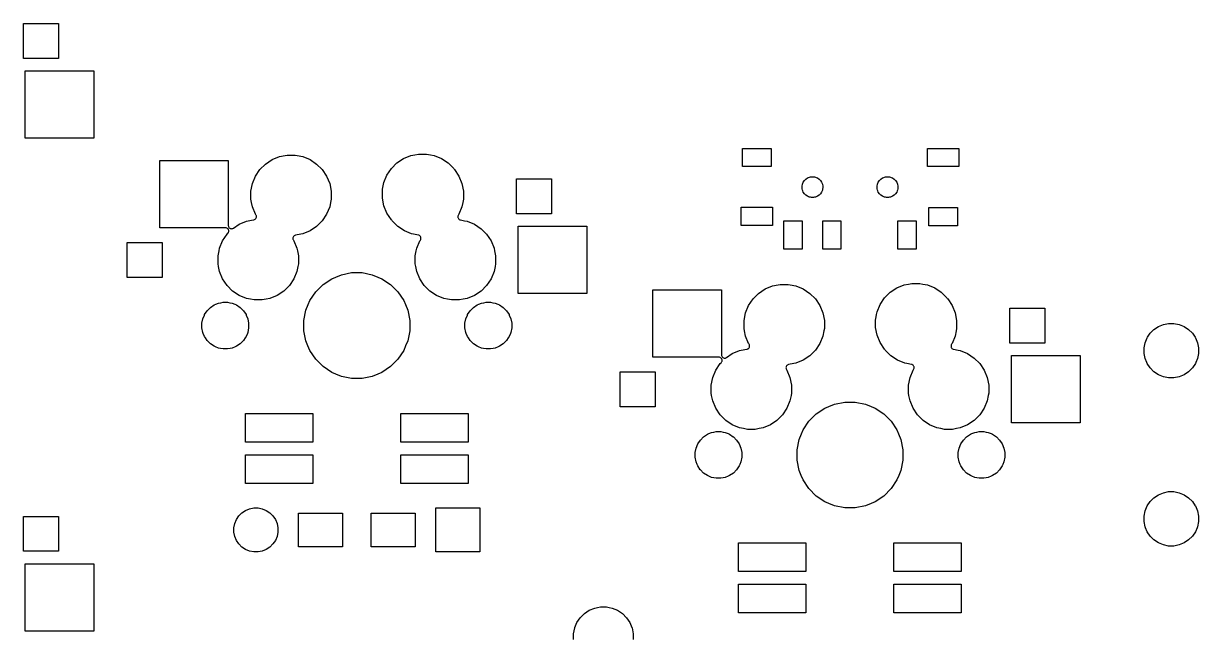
# Model space of a CAD drawing. Extents: x -9 to 124, y -88 to 15.
# Drawn here: x 63.32 to 108.71, y -9.98 to 13.68 of the extents above; entities that cross this region are included whole.
import ezdxf

# ---------------------------------------------------------------- set-up
doc = ezdxf.new("R2010")
doc.units = 0
doc.layers.add('BLACK', color=7, linetype='CONTINUOUS')

msp = doc.modelspace()

# ---------------------------------------------------------------- linework, layer by layer
at = {"layer": 'BLACK', "linetype": 'CONTINUOUS'}
for p, q in [((63.324, 12.324), (63.324, 13.676)), ((63.324, 13.676), (64.676, 13.676)), ((64.676, 13.676), (64.676, 12.324)), ((64.676, 12.324), (63.324, 12.324)), ((63.384, 9.239), (63.384, 11.841)), ((63.384, 11.841), (66.036, 11.841)), ((66.036, 11.841), (66.036, 9.239)), ((66.036, 9.239), (63.384, 9.239)), ((78.4374, 8.6012), (78.5872, 8.631)), ((78.5872, 8.631), (78.8928, 8.631)), ((78.8928, 8.631), (79.0426, 8.6012)), ((91.099, 8.144), (91.099, 8.846)), ((91.099, 8.846), (92.201, 8.846)), ((92.201, 8.846), (92.201, 8.144)), ((98.249, 8.144), (98.249, 8.846)), ((98.249, 8.846), (99.451, 8.846)), ((99.451, 8.846), (99.451, 8.144)), ((68.584, 5.779), (68.584, 8.381)), ((68.584, 8.381), (71.236, 8.381)), ((71.236, 8.381), (71.236, 5.86815)), ((72.4553, 8.02871), (72.6713, 8.24474)), ((72.6713, 8.24474), (72.9253, 8.41448)), ((72.9253, 8.41448), (73.2076, 8.5314)), ((73.2076, 8.5314), (73.4264, 8.57493)), ((73.4264, 8.57493), (73.5072, 8.591)), ((73.5072, 8.591), (73.8128, 8.591)), ((73.8128, 8.591), (73.8936, 8.57493)), ((73.8936, 8.57493), (74.1124, 8.5314)), ((74.1124, 8.5314), (74.3947, 8.41448)), ((74.3947, 8.41448), (74.6487, 8.24474)), ((74.6487, 8.24474), (74.8647, 8.02871)), ((77.5353, 8.0687), (77.7513, 8.28474)), ((77.7513, 8.28474), (78.0053, 8.45448)), ((78.0053, 8.45448), (78.2876, 8.5714)), ((78.2876, 8.5714), (78.4374, 8.6012)), ((79.0426, 8.6012), (79.1924, 8.5714)), ((79.1924, 8.5714), (79.4747, 8.45448)), ((79.4747, 8.45448), (79.7287, 8.28474)), ((79.7287, 8.28474), (79.9447, 8.0687)), ((72.1686, 7.49241), (72.2855, 7.77467)), ((72.2855, 7.77467), (72.4553, 8.02871)), ((74.8647, 8.02871), (75.0345, 7.77467)), ((75.0345, 7.77467), (75.1514, 7.49241)), ((77.2486, 7.53241), (77.3655, 7.81467)), ((77.3655, 7.81467), (77.5353, 8.0687)), ((79.9447, 8.0687), (79.958, 8.0488)), ((79.958, 8.0488), (79.9736, 8.02987)), ((79.9736, 8.02987), (79.9747, 8.02871)), ((79.9747, 8.02871), (80.1445, 7.77467)), ((80.1445, 7.77467), (80.2614, 7.49241)), ((92.201, 8.144), (91.099, 8.144)), ((93.6101, 7.70736), (93.6528, 7.72507)), ((93.6528, 7.72507), (93.683, 7.73759)), ((93.683, 7.73759), (93.7218, 7.74529)), ((93.7218, 7.74529), (93.7605, 7.753)), ((93.7605, 7.753), (93.8395, 7.753)), ((93.8395, 7.753), (93.8782, 7.74529)), ((93.8782, 7.74529), (93.917, 7.73759)), ((93.917, 7.73759), (93.9472, 7.72507)), ((93.9472, 7.72507), (93.9899, 7.70736)), ((96.5101, 7.70736), (96.5528, 7.72507)), ((96.5528, 7.72507), (96.583, 7.73759)), ((96.583, 7.73759), (96.6218, 7.74529)), ((96.6218, 7.74529), (96.6605, 7.753)), ((96.6605, 7.753), (96.7395, 7.753)), ((96.7395, 7.753), (96.7782, 7.74529)), ((96.7782, 7.74529), (96.817, 7.73759)), ((96.817, 7.73759), (96.8472, 7.72507)), ((96.8472, 7.72507), (96.8899, 7.70736)), ((99.451, 8.144), (98.249, 8.144)), ((72.109, 7.19276), (72.1686, 7.49241)), ((72.1686, 7.49241), (72.1686, 7.49241)), ((75.1514, 7.49241), (75.1514, 7.49241)), ((75.1514, 7.49241), (75.211, 7.19276)), ((77.189, 7.23276), (77.1974, 7.2749)), ((77.1974, 7.2749), (77.236, 7.46897)), ((77.236, 7.46897), (77.2486, 7.53241)), ((80.2614, 7.49241), (80.2614, 7.49241)), ((80.2614, 7.49241), (80.321, 7.19276)), ((82.374, 6.324), (82.374, 7.676)), ((82.374, 7.676), (83.726, 7.676)), ((83.726, 7.676), (83.726, 6.324)), ((93.399, 7.3915), (93.4144, 7.46897)), ((93.399, 7.3125), (93.399, 7.3915)), ((93.4054, 7.28017), (93.399, 7.3125)), ((93.4144, 7.23503), (93.4054, 7.28017)), ((93.4144, 7.46897), (93.4446, 7.54194)), ((93.4446, 7.54194), (93.4885, 7.60762)), ((93.4885, 7.60762), (93.5444, 7.66348)), ((93.5444, 7.66348), (93.6101, 7.70736)), ((93.9899, 7.70736), (94.0556, 7.66348)), ((94.0556, 7.66348), (94.1115, 7.60762)), ((94.1115, 7.60762), (94.1554, 7.54194)), ((94.1554, 7.54194), (94.1856, 7.46897)), ((94.1856, 7.46897), (94.201, 7.3915)), ((94.1946, 7.28017), (94.1856, 7.23503)), ((94.201, 7.3125), (94.1946, 7.28017)), ((94.201, 7.3915), (94.201, 7.3125)), ((96.299, 7.3915), (96.3144, 7.46897)), ((96.299, 7.3125), (96.299, 7.3915)), ((96.3054, 7.28017), (96.299, 7.3125)), ((96.3144, 7.23503), (96.3054, 7.28017)), ((96.3144, 7.46897), (96.3446, 7.54194)), ((96.3446, 7.54194), (96.3885, 7.60762)), ((96.3885, 7.60762), (96.4444, 7.66348)), ((96.4444, 7.66348), (96.5101, 7.70736)), ((96.8899, 7.70736), (96.9556, 7.66348)), ((96.9556, 7.66348), (97.0115, 7.60762)), ((97.0115, 7.60762), (97.0554, 7.54194)), ((97.0554, 7.54194), (97.0856, 7.46897)), ((97.0856, 7.46897), (97.101, 7.3915)), ((97.0946, 7.28017), (97.0856, 7.23503)), ((97.101, 7.3125), (97.0946, 7.28017)), ((97.101, 7.3915), (97.101, 7.3125)), ((72.109, 6.88724), (72.109, 7.19276)), ((72.1358, 6.75267), (72.109, 6.88724)), ((75.211, 6.88724), (75.1842, 6.75267)), ((75.211, 7.19276), (75.211, 6.88724)), ((77.189, 6.92724), (77.189, 7.23276)), ((77.2486, 6.62759), (77.189, 6.92724)), ((80.321, 6.88724), (80.2942, 6.75267)), ((80.321, 7.19276), (80.321, 6.88724)), ((93.4245, 7.21072), (93.4144, 7.23503)), ((93.4446, 7.16206), (93.4245, 7.21072)), ((93.4885, 7.09638), (93.4446, 7.16206)), ((93.5444, 7.04052), (93.4885, 7.09638)), ((93.6101, 6.99664), (93.5444, 7.04052)), ((93.6528, 6.97893), (93.6101, 6.99664)), ((93.683, 6.96641), (93.6528, 6.97893)), ((93.7218, 6.9587), (93.683, 6.96641)), ((93.7605, 6.951), (93.7218, 6.9587)), ((93.8395, 6.951), (93.7605, 6.951)), ((93.8782, 6.9587), (93.8395, 6.951)), ((93.917, 6.96641), (93.8782, 6.9587)), ((93.9472, 6.97893), (93.917, 6.96641)), ((93.9899, 6.99664), (93.9472, 6.97893)), ((94.0556, 7.04052), (93.9899, 6.99664)), ((94.1115, 7.09638), (94.0556, 7.04052)), ((94.1554, 7.16206), (94.1115, 7.09638)), ((94.1755, 7.21072), (94.1554, 7.16206)), ((94.1856, 7.23503), (94.1755, 7.21072)), ((96.3245, 7.21072), (96.3144, 7.23503)), ((96.3446, 7.16206), (96.3245, 7.21072)), ((96.3885, 7.09638), (96.3446, 7.16206)), ((96.4444, 7.04052), (96.3885, 7.09638)), ((96.5101, 6.99664), (96.4444, 7.04052)), ((96.5528, 6.97893), (96.5101, 6.99664)), ((96.583, 6.96641), (96.5528, 6.97893)), ((96.6218, 6.9587), (96.583, 6.96641)), ((96.6605, 6.951), (96.6218, 6.9587)), ((96.7395, 6.951), (96.6605, 6.951)), ((96.7782, 6.9587), (96.7395, 6.951)), ((96.817, 6.96641), (96.7782, 6.9587)), ((96.8472, 6.97893), (96.817, 6.96641)), ((96.8899, 6.99664), (96.8472, 6.97893)), ((96.9556, 7.04052), (96.8899, 6.99664)), ((97.0115, 7.09638), (96.9556, 7.04052)), ((97.0554, 7.16206), (97.0115, 7.09638)), ((97.0755, 7.21072), (97.0554, 7.16206)), ((97.0856, 7.23503), (97.0755, 7.21072)), ((72.1686, 6.58759), (72.1358, 6.75267)), ((72.2855, 6.30533), (72.1686, 6.58759)), ((75.1514, 6.58759), (75.0345, 6.30533)), ((75.1842, 6.75267), (75.1514, 6.58759)), ((77.3655, 6.34533), (77.2486, 6.62759)), ((80.2614, 6.58759), (80.1445, 6.30533)), ((80.2942, 6.75267), (80.2614, 6.58759)), ((91.049, 5.868), (91.049, 6.57)), ((91.049, 6.57), (92.251, 6.57)), ((92.251, 6.57), (92.251, 5.868)), ((98.299, 5.858), (98.299, 6.56)), ((98.299, 6.56), (99.401, 6.56)), ((99.401, 6.56), (99.401, 5.858)), ((71.4304, 5.76421), (71.6553, 5.91448)), ((71.6553, 5.91448), (71.9376, 6.0314)), ((71.9376, 6.0314), (72.1377, 6.0712)), ((72.1377, 6.0712), (72.2228, 6.08812)), ((72.2228, 6.08812), (72.2462, 6.09524)), ((72.2462, 6.09524), (72.2678, 6.10679)), ((72.2678, 6.10679), (72.2868, 6.12233)), ((72.2993, 6.28474), (72.2855, 6.30533)), ((72.2868, 6.12233), (72.3023, 6.14128)), ((72.3023, 6.28017), (72.2993, 6.28474)), ((72.3139, 6.25856), (72.3023, 6.28017)), ((72.3023, 6.14128), (72.3139, 6.16289)), ((72.321, 6.23511), (72.3139, 6.25856)), ((72.3139, 6.16289), (72.321, 6.18634)), ((72.3234, 6.21072), (72.321, 6.23511)), ((72.321, 6.18634), (72.3234, 6.21072)), ((74.8647, 6.05129), (74.6487, 5.83526)), ((75.0345, 6.30533), (74.8647, 6.05129)), ((77.5353, 6.09129), (77.3655, 6.34533)), ((77.5364, 6.09013), (77.5353, 6.09129)), ((77.552, 6.0712), (77.5364, 6.09013)), ((77.5653, 6.05129), (77.552, 6.0712)), ((77.7813, 5.83526), (77.5653, 6.05129)), ((80.1055, 6.22984), (80.1031, 6.20546)), ((80.1031, 6.20546), (80.1055, 6.18107)), ((80.1126, 6.25329), (80.1055, 6.22984)), ((80.1055, 6.18107), (80.1126, 6.15762)), ((80.1241, 6.27489), (80.1126, 6.25329)), ((80.1126, 6.15762), (80.1241, 6.13601)), ((80.1445, 6.30533), (80.1241, 6.27489)), ((80.1241, 6.13601), (80.1397, 6.11707)), ((80.1397, 6.11707), (80.1586, 6.10152)), ((80.1586, 6.10152), (80.1802, 6.08997)), ((80.1802, 6.08997), (80.2037, 6.08286)), ((80.2037, 6.08286), (80.3624, 6.0513)), ((80.3624, 6.0513), (80.4624, 6.0314)), ((80.4624, 6.0314), (80.7447, 5.91448)), ((80.7447, 5.91448), (80.9987, 5.74474)), ((83.726, 6.324), (82.374, 6.324)), ((92.699, 4.951), (92.699, 6.053)), ((92.699, 6.053), (93.401, 6.053)), ((93.401, 6.053), (93.401, 4.951)), ((94.199, 4.951), (94.199, 6.053)), ((94.199, 6.053), (94.901, 6.053)), ((94.901, 6.053), (94.901, 4.951)), ((97.099, 4.951), (97.099, 6.053)), ((97.099, 6.053), (97.801, 6.053)), ((97.801, 6.053), (97.801, 4.951)), ((71.1338, 5.779), (68.584, 5.779)), ((71.0155, 5.27467), (71.1853, 5.5287)), ((71.1582, 5.7766), (71.1338, 5.779)), ((71.1816, 5.76948), (71.1582, 5.7766)), ((71.2032, 5.75793), (71.1816, 5.76948)), ((71.1853, 5.5287), (71.2222, 5.56562)), ((71.2222, 5.74239), (71.2032, 5.75793)), ((71.2377, 5.72345), (71.2222, 5.74239)), ((71.2222, 5.56562), (71.2377, 5.58455)), ((71.236, 5.86815), (71.2384, 5.84376)), ((71.2493, 5.70184), (71.2377, 5.72345)), ((71.2377, 5.58455), (71.2493, 5.60617)), ((71.2384, 5.84376), (71.2455, 5.82031)), ((71.2455, 5.82031), (71.2571, 5.7987)), ((71.2564, 5.67839), (71.2493, 5.70184)), ((71.2493, 5.60617), (71.2564, 5.62961)), ((71.2588, 5.654), (71.2564, 5.67839)), ((71.2564, 5.62961), (71.2588, 5.654)), ((71.2571, 5.7987), (71.2726, 5.77976)), ((71.2726, 5.77976), (71.2916, 5.76422)), ((71.2916, 5.76422), (71.3132, 5.75267)), ((71.3132, 5.75267), (71.3366, 5.74555)), ((71.3366, 5.74555), (71.361, 5.74315)), ((71.361, 5.74315), (71.3854, 5.74555)), ((71.3854, 5.74555), (71.4088, 5.75267)), ((71.4088, 5.75267), (71.4304, 5.76421)), ((73.7632, 5.45767), (73.7477, 5.43872)), ((73.7822, 5.47321), (73.7632, 5.45767)), ((73.8038, 5.48476), (73.7822, 5.47321)), ((73.8272, 5.49187), (73.8038, 5.48476)), ((74.031, 5.53241), (73.8272, 5.49187)), ((74.1124, 5.5486), (74.031, 5.53241)), ((74.3947, 5.66552), (74.1124, 5.5486)), ((74.6487, 5.83526), (74.3947, 5.66552)), ((78.0353, 5.66552), (77.7813, 5.83526)), ((78.3176, 5.5486), (78.0353, 5.66552)), ((78.3951, 5.53319), (78.3176, 5.5486)), ((78.5763, 5.49714), (78.3951, 5.53319)), ((78.5998, 5.49003), (78.5763, 5.49714)), ((78.6214, 5.47848), (78.5998, 5.49003)), ((78.6403, 5.46293), (78.6214, 5.47848)), ((78.6559, 5.44399), (78.6403, 5.46293)), ((80.9987, 5.74474), (81.2147, 5.5287)), ((81.2147, 5.5287), (81.3845, 5.27467)), ((82.434, 3.239), (82.434, 5.841)), ((82.434, 5.841), (85.086, 5.841)), ((85.086, 5.841), (85.086, 3.239)), ((92.251, 5.868), (91.049, 5.868)), ((99.401, 5.858), (98.299, 5.858)), ((67.324, 3.854), (67.324, 5.206)), ((67.324, 5.206), (68.676, 5.206)), ((68.676, 5.206), (68.676, 3.854)), ((70.8986, 4.99241), (71.0155, 5.27467)), ((73.729, 5.39366), (73.7266, 5.36928)), ((73.7266, 5.36928), (73.729, 5.34489)), ((73.7361, 5.41711), (73.729, 5.39366)), ((73.729, 5.34489), (73.7361, 5.32144)), ((73.7477, 5.43872), (73.7361, 5.41711)), ((73.7361, 5.32144), (73.7477, 5.29983)), ((73.7477, 5.29983), (73.7645, 5.27467)), ((73.7645, 5.27467), (73.8814, 4.99241)), ((78.5186, 4.99241), (78.6355, 5.27467)), ((78.6355, 5.27467), (78.6559, 5.30511)), ((78.6674, 5.42238), (78.6559, 5.44399)), ((78.6559, 5.30511), (78.6674, 5.32671)), ((78.6745, 5.39893), (78.6674, 5.42238)), ((78.6674, 5.32671), (78.6745, 5.35016)), ((78.6769, 5.37454), (78.6745, 5.39893)), ((78.6745, 5.35016), (78.6769, 5.37454)), ((81.3845, 5.27467), (81.5014, 4.99241)), ((70.839, 4.69276), (70.8777, 4.88724)), ((70.839, 4.38724), (70.839, 4.69276)), ((70.8777, 4.88724), (70.8986, 4.99241)), ((73.8814, 4.99241), (73.9023, 4.88724)), ((73.9023, 4.88724), (73.941, 4.69276)), ((73.941, 4.69276), (73.941, 4.38724)), ((78.459, 4.69276), (78.4977, 4.88724)), ((78.459, 4.38724), (78.459, 4.69276)), ((78.4977, 4.88724), (78.5186, 4.99241)), ((81.5014, 4.99241), (81.5223, 4.88724)), ((81.5223, 4.88724), (81.561, 4.69276)), ((81.561, 4.69276), (81.561, 4.38724)), ((93.401, 4.951), (92.699, 4.951)), ((94.901, 4.951), (94.199, 4.951)), ((97.801, 4.951), (97.099, 4.951)), ((70.8603, 4.28017), (70.839, 4.38724)), ((70.8986, 4.08759), (70.8603, 4.28017)), ((71.0155, 3.80533), (70.8986, 4.08759)), ((73.8814, 4.08759), (73.7645, 3.80533)), ((73.9197, 4.28017), (73.8814, 4.08759)), ((73.941, 4.38724), (73.9197, 4.28017)), ((78.4803, 4.28017), (78.459, 4.38724)), ((78.5186, 4.08759), (78.4803, 4.28017)), ((78.6355, 3.80533), (78.5186, 4.08759)), ((81.5014, 4.08759), (81.3845, 3.80533)), ((81.5397, 4.28017), (81.5014, 4.08759)), ((81.561, 4.38724), (81.5397, 4.28017)), ((68.676, 3.854), (67.324, 3.854)), ((71.1853, 3.55129), (71.0155, 3.80533)), ((73.7645, 3.80533), (73.5947, 3.55129)), ((74.8965, 3.58838), (75.2314, 3.81217)), ((75.2314, 3.81217), (75.3855, 3.87602)), ((75.3855, 3.87602), (75.6035, 3.96632)), ((75.6035, 3.96632), (75.9986, 4.0449)), ((75.9986, 4.0449), (76.4014, 4.0449)), ((76.4014, 4.0449), (76.7965, 3.96632)), ((76.7965, 3.96632), (77.0145, 3.87602)), ((77.0145, 3.87602), (77.1686, 3.81217)), ((77.1686, 3.81217), (77.5035, 3.58838)), ((78.8053, 3.55129), (78.6355, 3.80533)), ((81.3845, 3.80533), (81.2147, 3.55129)), ((71.4013, 3.33526), (71.1853, 3.55129)), ((71.6553, 3.16552), (71.4013, 3.33526)), ((73.3787, 3.33526), (73.1247, 3.16552)), ((73.5947, 3.55129), (73.3787, 3.33526)), ((74.3878, 2.96862), (74.6116, 3.30355)), ((74.6116, 3.30355), (74.8965, 3.58838)), ((77.5035, 3.58838), (77.7884, 3.30355)), ((77.7884, 3.30355), (78.0122, 2.96862)), ((79.0213, 3.33526), (78.8053, 3.55129)), ((79.2753, 3.16552), (79.0213, 3.33526)), ((80.9987, 3.33526), (80.7447, 3.16552)), ((81.2147, 3.55129), (80.9987, 3.33526)), ((85.086, 3.239), (82.434, 3.239)), ((87.634, 0.779), (87.634, 3.381)), ((87.634, 3.381), (90.286, 3.381)), ((90.286, 3.381), (90.286, 0.86815)), ((91.5053, 3.0287), (91.7213, 3.24474)), ((91.7213, 3.24474), (91.9753, 3.41448)), ((91.9753, 3.41448), (92.2576, 3.5314)), ((92.2576, 3.5314), (92.4764, 3.57493)), ((92.4764, 3.57493), (92.5572, 3.591)), ((92.5572, 3.591), (92.8628, 3.591)), ((92.8628, 3.591), (92.9436, 3.57493)), ((92.9436, 3.57493), (93.1624, 3.5314)), ((93.1624, 3.5314), (93.4447, 3.41448)), ((93.4447, 3.41448), (93.6987, 3.24474)), ((93.6987, 3.24474), (93.9147, 3.0287)), ((96.5853, 3.06871), (96.8013, 3.28474)), ((96.8013, 3.28474), (97.0553, 3.45448)), ((97.0553, 3.45448), (97.3376, 3.5714)), ((97.3376, 3.5714), (97.5124, 3.60617)), ((97.5124, 3.60617), (97.6372, 3.631)), ((97.6372, 3.631), (97.9428, 3.631)), ((97.9428, 3.631), (98.0676, 3.60617)), ((98.0676, 3.60617), (98.2424, 3.5714)), ((98.2424, 3.5714), (98.5247, 3.45448)), ((98.5247, 3.45448), (98.7787, 3.28474)), ((98.7787, 3.28474), (98.9947, 3.06871)), ((70.5461, 2.70122), (70.6928, 2.79925)), ((70.6928, 2.79925), (70.7475, 2.82192)), ((70.7475, 2.82192), (70.8569, 2.86724)), ((70.8569, 2.86724), (70.944, 2.88457)), ((70.944, 2.88457), (71.0312, 2.9019)), ((71.0312, 2.9019), (71.2088, 2.9019)), ((71.2088, 2.9019), (71.296, 2.88457)), ((71.296, 2.88457), (71.3831, 2.86724)), ((71.3831, 2.86724), (71.4925, 2.82192)), ((71.4925, 2.82192), (71.5472, 2.79925)), ((71.5472, 2.79925), (71.6939, 2.70122)), ((71.9376, 3.0486), (71.6553, 3.16552)), ((72.0874, 3.0188), (71.9376, 3.0486)), ((72.2372, 2.989), (72.0874, 3.0188)), ((72.5428, 2.989), (72.2372, 2.989)), ((72.6926, 3.0188), (72.5428, 2.989)), ((72.8424, 3.0486), (72.6926, 3.0188)), ((73.1247, 3.16552), (72.8424, 3.0486)), ((74.2337, 2.59647), (74.3241, 2.81467)), ((74.3241, 2.81467), (74.3878, 2.96862)), ((78.0122, 2.96862), (78.0759, 2.81467)), ((78.0759, 2.81467), (78.1663, 2.59647)), ((79.5576, 3.0486), (79.2753, 3.16552)), ((79.7074, 3.0188), (79.5576, 3.0486)), ((79.8572, 2.989), (79.7074, 3.0188)), ((80.1628, 2.989), (79.8572, 2.989)), ((80.3126, 3.0188), (80.1628, 2.989)), ((80.4624, 3.0486), (80.3126, 3.0188)), ((80.7447, 3.16552), (80.4624, 3.0486)), ((80.7061, 2.70122), (80.8528, 2.79925)), ((80.8528, 2.79925), (80.9075, 2.82192)), ((80.9075, 2.82192), (81.0169, 2.86724)), ((81.0169, 2.86724), (81.104, 2.88457)), ((81.104, 2.88457), (81.1912, 2.9019)), ((81.1912, 2.9019), (81.3688, 2.9019)), ((81.3688, 2.9019), (81.456, 2.88457)), ((81.456, 2.88457), (81.5431, 2.86724)), ((81.5431, 2.86724), (81.6525, 2.82192)), ((81.6525, 2.82192), (81.7072, 2.79925)), ((81.7072, 2.79925), (81.8539, 2.70122)), ((91.2186, 2.49241), (91.3355, 2.77467)), ((91.3355, 2.77467), (91.5053, 3.0287)), ((93.9147, 3.0287), (94.0845, 2.77467)), ((94.0845, 2.77467), (94.2014, 2.49241)), ((96.2986, 2.53241), (96.4155, 2.81467)), ((96.4155, 2.81467), (96.5853, 3.06871)), ((98.9947, 3.06871), (99.008, 3.04879)), ((99.008, 3.04879), (99.0236, 3.02987)), ((99.0236, 3.02987), (99.0247, 3.0287)), ((99.0247, 3.0287), (99.1945, 2.77467)), ((99.1945, 2.77467), (99.3114, 2.49241)), ((70.2528, 2.26307), (70.3109, 2.40352)), ((70.3109, 2.40352), (70.3207, 2.42721)), ((70.3207, 2.42721), (70.4194, 2.57492)), ((70.4194, 2.57493), (70.5451, 2.70055)), ((70.4194, 2.57492), (70.4194, 2.57493)), ((70.5451, 2.70055), (70.5461, 2.70122)), ((71.6939, 2.70122), (71.6949, 2.70055)), ((71.6949, 2.70055), (71.8206, 2.57493)), ((71.8206, 2.57493), (71.8206, 2.57492)), ((71.8206, 2.57492), (71.9193, 2.42721)), ((71.9193, 2.42721), (71.9291, 2.40352)), ((71.9291, 2.40352), (71.9872, 2.26307)), ((74.1551, 2.20141), (74.2337, 2.59647)), ((78.1663, 2.59647), (78.2449, 2.20141)), ((80.4128, 2.26307), (80.4709, 2.40352)), ((80.4709, 2.40352), (80.4807, 2.42721)), ((80.4807, 2.42721), (80.5794, 2.57492)), ((80.5794, 2.57493), (80.7051, 2.70055)), ((80.5794, 2.57492), (80.5794, 2.57493)), ((80.7051, 2.70055), (80.7061, 2.70122)), ((81.8539, 2.70122), (81.8549, 2.70055)), ((81.8549, 2.70055), (81.9806, 2.57493)), ((81.9806, 2.57493), (81.9806, 2.57492)), ((81.9806, 2.57492), (82.0793, 2.42721)), ((82.0793, 2.42721), (82.0891, 2.40352)), ((82.0891, 2.40352), (82.1472, 2.26307)), ((91.159, 2.19276), (91.2186, 2.49241)), ((91.2186, 2.49241), (91.2186, 2.49241)), ((94.2014, 2.49241), (94.2014, 2.49241)), ((94.2014, 2.49241), (94.261, 2.19276)), ((96.245, 2.26307), (96.2773, 2.42508)), ((96.2773, 2.42508), (96.2986, 2.53241)), ((99.3114, 2.49241), (99.3114, 2.49241)), ((99.3114, 2.49241), (99.371, 2.19276)), ((101.424, 1.324), (101.424, 2.676)), ((101.424, 2.676), (102.776, 2.676)), ((102.776, 2.676), (102.776, 1.324)), ((70.2181, 2.08883), (70.2528, 2.26307)), ((70.2181, 1.91117), (70.2181, 2.08883)), ((70.2528, 1.73692), (70.2181, 1.91117)), ((71.9872, 2.26307), (72.0219, 2.08883)), ((72.0219, 1.91117), (71.9872, 1.73692)), ((72.0219, 2.08883), (72.0219, 1.91117)), ((74.1551, 1.79859), (74.1551, 2.20141)), ((78.2449, 2.20141), (78.2449, 1.79859)), ((80.3781, 2.08883), (80.4128, 2.26307)), ((80.3781, 1.91117), (80.3781, 2.08883)), ((80.4128, 1.73692), (80.3781, 1.91117)), ((82.1472, 2.26307), (82.1819, 2.08883)), ((82.1819, 1.91117), (82.1472, 1.73692)), ((82.1819, 2.08883), (82.1819, 1.91117)), ((91.159, 1.88724), (91.159, 2.19276)), ((91.1766, 1.79859), (91.159, 1.88724)), ((94.261, 1.88724), (94.2434, 1.79859)), ((94.261, 2.19276), (94.261, 1.88724)), ((96.239, 2.23276), (96.245, 2.26307)), ((96.239, 1.92724), (96.239, 2.23276)), ((96.2986, 1.62759), (96.239, 1.92724)), ((99.371, 1.88724), (99.3534, 1.79859)), ((99.371, 2.19276), (99.371, 1.88724)), ((106.846, 1.69997), (106.992, 1.84636)), ((106.992, 1.84636), (107.164, 1.96138)), ((107.164, 1.96138), (107.355, 2.04061)), ((107.164, 1.96138), (107.164, 1.96138)), ((107.355, 2.04061), (107.558, 2.081)), ((107.558, 2.081), (107.766, 2.081)), ((107.766, 2.081), (107.969, 2.04061)), ((107.969, 2.04061), (108.16, 1.96138)), ((108.16, 1.96138), (108.16, 1.96138)), ((108.16, 1.96138), (108.332, 1.84636)), ((108.332, 1.84636), (108.478, 1.69997)), ((70.2695, 1.69645), (70.2528, 1.73692)), ((70.3207, 1.57279), (70.2695, 1.69645)), ((70.3508, 1.52783), (70.3207, 1.57279)), ((70.4194, 1.42507), (70.3508, 1.52783)), ((70.5451, 1.29945), (70.4194, 1.42507)), ((71.8206, 1.42507), (71.6949, 1.29945)), ((71.8892, 1.52783), (71.8206, 1.42507)), ((71.9193, 1.57279), (71.8892, 1.52783)), ((71.9705, 1.69645), (71.9193, 1.57279)), ((71.9872, 1.73692), (71.9705, 1.69645)), ((74.2337, 1.40353), (74.1551, 1.79859)), ((74.3135, 1.21072), (74.2337, 1.40353)), ((78.1663, 1.40353), (78.0865, 1.21072)), ((78.2449, 1.79859), (78.1663, 1.40353)), ((80.4295, 1.69645), (80.4128, 1.73692)), ((80.4807, 1.57279), (80.4295, 1.69645)), ((80.5108, 1.52783), (80.4807, 1.57279)), ((80.5794, 1.42507), (80.5108, 1.52783)), ((80.7051, 1.29945), (80.5794, 1.42507)), ((81.9806, 1.42507), (81.8549, 1.29945)), ((82.0492, 1.52783), (81.9806, 1.42507)), ((82.0793, 1.57279), (82.0492, 1.52783)), ((82.1305, 1.69645), (82.0793, 1.57279)), ((82.1472, 1.73692), (82.1305, 1.69645)), ((91.2186, 1.58759), (91.1766, 1.79859)), ((91.3355, 1.30533), (91.2186, 1.58759)), ((94.2014, 1.58759), (94.0845, 1.30533)), ((94.2434, 1.79859), (94.2014, 1.58759)), ((96.4155, 1.34533), (96.2986, 1.62759)), ((99.3114, 1.58759), (99.1945, 1.30533)), ((99.3534, 1.79859), (99.3114, 1.58759)), ((106.651, 1.33656), (106.731, 1.52783)), ((106.731, 1.52783), (106.746, 1.55129)), ((106.746, 1.55129), (106.846, 1.69997)), ((108.478, 1.69997), (108.578, 1.55129)), ((108.578, 1.55129), (108.593, 1.52783)), ((108.593, 1.52783), (108.673, 1.33656)), ((70.6928, 1.20075), (70.5451, 1.29945)), ((70.5451, 1.29945), (70.5451, 1.29945)), ((70.7403, 1.18107), (70.6928, 1.20075)), ((70.8569, 1.13276), (70.7403, 1.18107)), ((70.9358, 1.11707), (70.8569, 1.13276)), ((71.0312, 1.0981), (70.9358, 1.11707)), ((71.2088, 1.0981), (71.0312, 1.0981)), ((71.3042, 1.11707), (71.2088, 1.0981)), ((71.3831, 1.13276), (71.3042, 1.11707)), ((71.4997, 1.18107), (71.3831, 1.13276)), ((71.5472, 1.20075), (71.4997, 1.18107)), ((71.6949, 1.29945), (71.5472, 1.20075)), ((71.6949, 1.29945), (71.6949, 1.29945)), ((74.3878, 1.03138), (74.3135, 1.21072)), ((74.6116, 0.69645), (74.3878, 1.03138)), ((78.0122, 1.03138), (77.7884, 0.69645)), ((78.0865, 1.21072), (78.0122, 1.03138)), ((80.8528, 1.20075), (80.7051, 1.29945)), ((80.7051, 1.29945), (80.7051, 1.29945)), ((80.9003, 1.18107), (80.8528, 1.20075)), ((81.0169, 1.13276), (80.9003, 1.18107)), ((81.0958, 1.11707), (81.0169, 1.13276)), ((81.1912, 1.0981), (81.0958, 1.11707)), ((81.3688, 1.0981), (81.1912, 1.0981)), ((81.4642, 1.11707), (81.3688, 1.0981)), ((81.5431, 1.13276), (81.4642, 1.11707)), ((81.6597, 1.18107), (81.5431, 1.13276)), ((81.7072, 1.20075), (81.6597, 1.18107)), ((81.8549, 1.29945), (81.7072, 1.20075)), ((81.8549, 1.29945), (81.8549, 1.29945)), ((90.4804, 0.76421), (90.7053, 0.91448)), ((90.7053, 0.91448), (90.9876, 1.0314)), ((90.9876, 1.0314), (91.1877, 1.0712)), ((91.1877, 1.0712), (91.2728, 1.08813)), ((91.2728, 1.08813), (91.2962, 1.09524)), ((91.2962, 1.09524), (91.3178, 1.10679)), ((91.3178, 1.10679), (91.3368, 1.12233)), ((91.3355, 1.30532), (91.3355, 1.30533)), ((91.3523, 1.28017), (91.3355, 1.30532)), ((91.3368, 1.12233), (91.3523, 1.14128)), ((91.3639, 1.25856), (91.3523, 1.28017)), ((91.3523, 1.14128), (91.3639, 1.16289)), ((91.371, 1.23511), (91.3639, 1.25856)), ((91.3639, 1.16289), (91.371, 1.18634)), ((91.3734, 1.21072), (91.371, 1.23511)), ((91.371, 1.18634), (91.3734, 1.21072)), ((93.9147, 1.05129), (93.6987, 0.83526)), ((94.0845, 1.30533), (93.9147, 1.05129)), ((96.5853, 1.09129), (96.4155, 1.34533)), ((96.5864, 1.09013), (96.5853, 1.09129)), ((96.602, 1.0712), (96.5864, 1.09013)), ((96.6153, 1.05129), (96.602, 1.0712)), ((96.8313, 0.83526), (96.6153, 1.05129)), ((99.1555, 1.22984), (99.1531, 1.20546)), ((99.1531, 1.20546), (99.1555, 1.18107)), ((99.1626, 1.25329), (99.1555, 1.22984)), ((99.1555, 1.18107), (99.1626, 1.15762)), ((99.1741, 1.27489), (99.1626, 1.25329)), ((99.1626, 1.15762), (99.1741, 1.13601)), ((99.1945, 1.30533), (99.1741, 1.27489)), ((99.1741, 1.13601), (99.1897, 1.11707)), ((99.1897, 1.11707), (99.2086, 1.10152)), ((99.2086, 1.10152), (99.2302, 1.08997)), ((99.2302, 1.08997), (99.2537, 1.08286)), ((99.2537, 1.08286), (99.4349, 1.04681)), ((99.4349, 1.04681), (99.5124, 1.0314)), ((99.5124, 1.0314), (99.7947, 0.91448)), ((99.7947, 0.91448), (100.049, 0.74474)), ((102.776, 1.324), (101.424, 1.324)), ((106.611, 1.13352), (106.651, 1.33656)), ((106.611, 0.92648), (106.611, 1.13352)), ((106.651, 0.72344), (106.611, 0.92648)), ((108.673, 1.33656), (108.713, 1.13352)), ((108.713, 0.92648), (108.673, 0.72344)), ((108.713, 1.13352), (108.713, 0.92648)), ((74.8965, 0.41162), (74.6116, 0.69645)), ((77.7884, 0.69645), (77.5035, 0.41162)), ((90.1838, 0.779), (87.634, 0.779)), ((90.0655, 0.27467), (90.2353, 0.5287)), ((90.2082, 0.7766), (90.1838, 0.779)), ((90.2316, 0.76948), (90.2082, 0.7766)), ((90.2532, 0.75793), (90.2316, 0.76948)), ((90.2353, 0.5287), (90.2722, 0.56562)), ((90.2722, 0.74239), (90.2532, 0.75793)), ((90.2877, 0.72345), (90.2722, 0.74239)), ((90.2722, 0.56562), (90.2877, 0.58456)), ((90.286, 0.86815), (90.2884, 0.84376)), ((90.2993, 0.70184), (90.2877, 0.72345)), ((90.2877, 0.58456), (90.2993, 0.60617)), ((90.2884, 0.84376), (90.2955, 0.82032)), ((90.2955, 0.82032), (90.3071, 0.7987)), ((90.3064, 0.67839), (90.2993, 0.70184)), ((90.2993, 0.60617), (90.3064, 0.62962)), ((90.3088, 0.654), (90.3064, 0.67839)), ((90.3064, 0.62962), (90.3088, 0.654)), ((90.3071, 0.7987), (90.3226, 0.77976)), ((90.3226, 0.77976), (90.3416, 0.76422)), ((90.3416, 0.76422), (90.3632, 0.75267)), ((90.3632, 0.75267), (90.3866, 0.74555)), ((90.3866, 0.74555), (90.411, 0.74315)), ((90.411, 0.74315), (90.4354, 0.74555)), ((90.4354, 0.74555), (90.4588, 0.75267)), ((90.4588, 0.75267), (90.4804, 0.76421)), ((92.8132, 0.45767), (92.7977, 0.43872)), ((92.8322, 0.47321), (92.8132, 0.45767)), ((92.8538, 0.48476), (92.8322, 0.47321)), ((92.8772, 0.49188), (92.8538, 0.48476)), ((93.0798, 0.53217), (92.8772, 0.49188)), ((93.1624, 0.5486), (93.0798, 0.53217)), ((93.4447, 0.66552), (93.1624, 0.5486)), ((93.6987, 0.83526), (93.4447, 0.66552)), ((97.0853, 0.66552), (96.8313, 0.83526)), ((97.3676, 0.5486), (97.0853, 0.66552)), ((97.4451, 0.53319), (97.3676, 0.5486)), ((97.6263, 0.49714), (97.4451, 0.53319)), ((97.6498, 0.49003), (97.6263, 0.49714)), ((97.6714, 0.47848), (97.6498, 0.49003)), ((97.6903, 0.46293), (97.6714, 0.47848)), ((97.7059, 0.44399), (97.6903, 0.46293)), ((100.049, 0.74474), (100.265, 0.5287)), ((100.265, 0.5287), (100.434, 0.27467)), ((101.484, -1.761), (101.484, 0.841)), ((101.484, 0.841), (104.136, 0.841)), ((104.136, 0.841), (104.136, -1.761)), ((106.713, 0.57493), (106.651, 0.72344)), ((106.731, 0.53216), (106.713, 0.57493)), ((106.846, 0.36003), (106.731, 0.53216)), ((108.593, 0.53216), (108.478, 0.36003)), ((108.611, 0.57493), (108.593, 0.53216)), ((108.673, 0.72344), (108.611, 0.57493)), ((75.2314, 0.18783), (74.8965, 0.41162)), ((75.3855, 0.12398), (75.2314, 0.18783)), ((75.6035, 0.03368), (75.3855, 0.12398)), ((75.9986, -0.0449), (75.6035, 0.03368)), ((76.7965, 0.03368), (76.4014, -0.0449)), ((77.0145, 0.12398), (76.7965, 0.03368)), ((77.1686, 0.18783), (77.0145, 0.12398)), ((77.5035, 0.41162), (77.1686, 0.18783)), ((86.374, -1.146), (86.374, 0.206)), ((86.374, 0.206), (87.726, 0.206)), ((87.726, 0.206), (87.726, -1.146)), ((89.9486, -0.00759), (90.0655, 0.27467)), ((92.779, 0.39366), (92.7766, 0.36928)), ((92.7766, 0.36928), (92.779, 0.34489)), ((92.7861, 0.41711), (92.779, 0.39366)), ((92.779, 0.34489), (92.7861, 0.32144)), ((92.7977, 0.43872), (92.7861, 0.41711)), ((92.7861, 0.32144), (92.7977, 0.29984)), ((92.7977, 0.29984), (92.8145, 0.27467)), ((92.8145, 0.27467), (92.9314, -0.00759)), ((97.5686, -0.00759), (97.6855, 0.27467)), ((97.6855, 0.27467), (97.7059, 0.30511)), ((97.7174, 0.42238), (97.7059, 0.44399)), ((97.7059, 0.30511), (97.7174, 0.32671)), ((97.7245, 0.39893), (97.7174, 0.42238)), ((97.7174, 0.32671), (97.7245, 0.35016)), ((97.7269, 0.37454), (97.7245, 0.39893)), ((97.7245, 0.35016), (97.7269, 0.37454)), ((100.434, 0.27467), (100.551, -0.00759)), ((106.992, 0.21363), (106.846, 0.36003)), ((107.164, 0.09862), (106.992, 0.21363)), ((107.164, 0.09861), (107.164, 0.09862)), ((107.355, 0.01939), (107.164, 0.09861)), ((107.164, 0.09861), (107.164, 0.09861)), ((107.558, -0.021), (107.355, 0.01939)), ((107.969, 0.01939), (107.766, -0.021)), ((108.16, 0.09861), (107.969, 0.01939)), ((108.332, 0.21363), (108.16, 0.09862)), ((108.16, 0.09862), (108.16, 0.09861)), ((108.16, 0.09861), (108.16, 0.09861)), ((108.478, 0.36003), (108.332, 0.21363)), ((76.4014, -0.0449), (75.9986, -0.0449)), ((89.889, -0.30724), (89.9486, -0.00759)), ((89.889, -0.61276), (89.889, -0.30724)), ((89.9486, -0.00759), (89.9486, -0.00759)), ((92.9314, -0.00759), (92.9314, -0.00759)), ((92.9314, -0.00759), (92.991, -0.30724)), ((92.991, -0.30724), (92.991, -0.61276)), ((97.509, -0.30724), (97.5686, -0.00759)), ((97.509, -0.61276), (97.509, -0.30724)), ((97.5686, -0.00759), (97.5686, -0.00759)), ((100.551, -0.00759), (100.551, -0.00759)), ((100.551, -0.00759), (100.611, -0.30724)), ((100.611, -0.30724), (100.611, -0.61276)), ((107.766, -0.021), (107.558, -0.021)), ((89.9065, -0.70055), (89.889, -0.61276)), ((89.9486, -0.91241), (89.9065, -0.70055)), ((92.9735, -0.70055), (92.9314, -0.91241)), ((92.991, -0.61276), (92.9735, -0.70055)), ((97.5265, -0.70055), (97.509, -0.61276)), ((97.5686, -0.91241), (97.5265, -0.70055)), ((100.594, -0.70055), (100.551, -0.91241)), ((100.611, -0.61276), (100.594, -0.70055)), ((87.726, -1.146), (86.374, -1.146)), ((90.0655, -1.19467), (89.9486, -0.91241)), ((90.2353, -1.4487), (90.0655, -1.19467)), ((92.8145, -1.19467), (92.6447, -1.4487)), ((92.9314, -0.91241), (92.8145, -1.19467)), ((93.9465, -1.41162), (94.2814, -1.18783)), ((94.2814, -1.18783), (94.4355, -1.12398)), ((94.4355, -1.12398), (94.6535, -1.03368)), ((94.6535, -1.03368), (95.0486, -0.9551)), ((95.0486, -0.9551), (95.4514, -0.9551)), ((95.4514, -0.9551), (95.8465, -1.03368)), ((95.8465, -1.03368), (96.0645, -1.12398)), ((96.0645, -1.12398), (96.2186, -1.18783)), ((96.2186, -1.18783), (96.5535, -1.41162)), ((97.6855, -1.19467), (97.5686, -0.91241)), ((97.8553, -1.4487), (97.6855, -1.19467)), ((100.434, -1.19467), (100.265, -1.4487)), ((100.551, -0.91241), (100.434, -1.19467)), ((71.899, -2.501), (71.899, -1.399)), ((71.899, -1.399), (74.501, -1.399)), ((74.501, -1.399), (74.501, -2.501)), ((77.899, -2.501), (77.899, -1.399)), ((77.899, -1.399), (80.501, -1.399)), ((80.501, -1.399), (80.501, -2.501)), ((90.4513, -1.66474), (90.2353, -1.4487)), ((90.7053, -1.83448), (90.4513, -1.66474)), ((92.4287, -1.66474), (92.1747, -1.83448)), ((92.6447, -1.4487), (92.4287, -1.66474)), ((93.4378, -2.03138), (93.6616, -1.69645)), ((93.6616, -1.69645), (93.9465, -1.41162)), ((96.5535, -1.41162), (96.8384, -1.69645)), ((96.8384, -1.69645), (97.0622, -2.03138)), ((98.0713, -1.66474), (97.8553, -1.4487)), ((98.3253, -1.83448), (98.0713, -1.66474)), ((100.049, -1.66474), (99.7947, -1.83448)), ((100.265, -1.4487), (100.049, -1.66474)), ((104.136, -1.761), (101.484, -1.761)), ((89.5961, -2.29878), (89.7428, -2.20075)), ((89.7428, -2.20075), (89.7975, -2.17808)), ((89.7975, -2.17808), (89.9069, -2.13276)), ((89.9069, -2.13276), (89.994, -2.11543)), ((89.994, -2.11543), (90.0812, -2.0981)), ((90.0812, -2.0981), (90.2588, -2.0981)), ((90.2588, -2.0981), (90.346, -2.11543)), ((90.346, -2.11543), (90.4331, -2.13276)), ((90.4331, -2.13276), (90.5425, -2.17808)), ((90.5425, -2.17808), (90.5972, -2.20075)), ((90.5972, -2.20075), (90.7439, -2.29878)), ((90.9876, -1.9514), (90.7053, -1.83448)), ((91.1374, -1.9812), (90.9876, -1.9514)), ((91.2872, -2.011), (91.1374, -1.9812)), ((91.5928, -2.011), (91.2872, -2.011)), ((91.7426, -1.9812), (91.5928, -2.011)), ((91.8924, -1.9514), (91.7426, -1.9812)), ((92.1747, -1.83448), (91.8924, -1.9514)), ((93.2837, -2.40353), (93.374, -2.18553)), ((93.374, -2.18553), (93.4378, -2.03138)), ((97.0622, -2.03138), (97.126, -2.18553)), ((97.126, -2.18553), (97.2163, -2.40353)), ((98.6076, -1.9514), (98.3253, -1.83448)), ((98.7574, -1.9812), (98.6076, -1.9514)), ((98.9072, -2.011), (98.7574, -1.9812)), ((99.2128, -2.011), (98.9072, -2.011)), ((99.3626, -1.9812), (99.2128, -2.011)), ((99.5124, -1.9514), (99.3626, -1.9812)), ((99.7947, -1.83448), (99.5124, -1.9514)), ((99.7561, -2.29878), (99.9028, -2.20075)), ((99.9028, -2.20075), (99.9575, -2.17808)), ((99.9575, -2.17808), (100.067, -2.13276)), ((100.067, -2.13276), (100.154, -2.11543)), ((100.154, -2.11543), (100.241, -2.0981)), ((100.241, -2.0981), (100.419, -2.0981)), ((100.419, -2.0981), (100.506, -2.11543)), ((100.506, -2.11543), (100.593, -2.13276)), ((100.593, -2.13276), (100.702, -2.17808)), ((100.702, -2.17808), (100.757, -2.20075)), ((100.757, -2.20075), (100.904, -2.29878)), ((74.501, -2.501), (71.899, -2.501)), ((80.501, -2.501), (77.899, -2.501)), ((89.3028, -2.73692), (89.3707, -2.57279)), ((89.3707, -2.57279), (89.4694, -2.42508)), ((89.3707, -2.57279), (89.3707, -2.57279)), ((89.4694, -2.42507), (89.5951, -2.29945)), ((89.4694, -2.42508), (89.4694, -2.42507)), ((89.5951, -2.29945), (89.5961, -2.29878)), ((90.7439, -2.29878), (90.7449, -2.29945)), ((90.7449, -2.29945), (90.8706, -2.42507)), ((90.8706, -2.42507), (90.8706, -2.42508)), ((90.8706, -2.42508), (90.9693, -2.57279)), ((90.9693, -2.57279), (90.9693, -2.57279)), ((90.9693, -2.57279), (91.0372, -2.73692)), ((93.2051, -2.79859), (93.2837, -2.40353)), ((97.2163, -2.40353), (97.2949, -2.79859)), ((99.4628, -2.73692), (99.5307, -2.57279)), ((99.5307, -2.57279), (99.6294, -2.42508)), ((99.5307, -2.57279), (99.5307, -2.57279)), ((99.6294, -2.42507), (99.7551, -2.29945)), ((99.6294, -2.42508), (99.6294, -2.42507)), ((99.7551, -2.29945), (99.7561, -2.29878)), ((100.904, -2.29878), (100.905, -2.29945)), ((100.905, -2.29945), (101.031, -2.42507)), ((101.031, -2.42507), (101.031, -2.42508)), ((101.031, -2.42508), (101.129, -2.57279)), ((101.129, -2.57279), (101.129, -2.57279)), ((101.129, -2.57279), (101.197, -2.73692)), ((71.899, -4.101), (71.899, -2.999)), ((71.899, -2.999), (74.501, -2.999)), ((74.501, -2.999), (74.501, -4.101)), ((77.899, -4.101), (77.899, -2.999)), ((77.899, -2.999), (80.501, -2.999)), ((80.501, -2.999), (80.501, -4.101)), ((89.2681, -2.91117), (89.3028, -2.73692)), ((89.2681, -3.08883), (89.2681, -2.91117)), ((89.3028, -3.26307), (89.2681, -3.08883)), ((91.0372, -2.73692), (91.0719, -2.91117)), ((91.0719, -3.08883), (91.0372, -3.26307)), ((91.0719, -2.91117), (91.0719, -3.08883)), ((93.2051, -3.20141), (93.2051, -2.79859)), ((97.2949, -2.79859), (97.2949, -3.20141)), ((99.4281, -2.91117), (99.4628, -2.73692)), ((99.4281, -3.08883), (99.4281, -2.91117)), ((99.4628, -3.26307), (99.4281, -3.08883)), ((101.197, -2.73692), (101.232, -2.91117)), ((101.232, -3.08883), (101.197, -3.26307)), ((101.232, -2.91117), (101.232, -3.08883)), ((89.3481, -3.3725), (89.3028, -3.26307)), ((89.3707, -3.42721), (89.3481, -3.3725)), ((89.4688, -3.57393), (89.3707, -3.42721)), ((89.4694, -3.57493), (89.4688, -3.57393)), ((89.5951, -3.70055), (89.4694, -3.57493)), ((90.8706, -3.57493), (90.7449, -3.70055)), ((90.8712, -3.57393), (90.8706, -3.57493)), ((90.9693, -3.42721), (90.8712, -3.57393)), ((90.9919, -3.3725), (90.9693, -3.42721)), ((91.0372, -3.26307), (90.9919, -3.3725)), ((93.2837, -3.59647), (93.2051, -3.20141)), ((93.3677, -3.79925), (93.2837, -3.59647)), ((97.2163, -3.59647), (97.1323, -3.79925)), ((97.2949, -3.20141), (97.2163, -3.59647)), ((99.5081, -3.3725), (99.4628, -3.26307)), ((99.5307, -3.42721), (99.5081, -3.3725)), ((99.6288, -3.57393), (99.5307, -3.42721)), ((99.6294, -3.57493), (99.6288, -3.57393)), ((99.7551, -3.70055), (99.6294, -3.57493)), ((101.031, -3.57493), (100.905, -3.70055)), ((101.129, -3.42721), (101.031, -3.57393)), ((101.031, -3.57393), (101.031, -3.57493)), ((101.152, -3.3725), (101.129, -3.42721)), ((101.197, -3.26307), (101.152, -3.3725)), ((89.7428, -3.79925), (89.5951, -3.70055)), ((89.5951, -3.70055), (89.5951, -3.70055)), ((89.7975, -3.82192), (89.7428, -3.79925)), ((89.9069, -3.86724), (89.7975, -3.82192)), ((89.994, -3.88457), (89.9069, -3.86724)), ((90.0812, -3.9019), (89.994, -3.88457)), ((90.2588, -3.9019), (90.0812, -3.9019)), ((90.346, -3.88457), (90.2588, -3.9019)), ((90.4331, -3.86724), (90.346, -3.88457)), ((90.5425, -3.82192), (90.4331, -3.86724)), ((90.5972, -3.79925), (90.5425, -3.82192)), ((90.7449, -3.70055), (90.5972, -3.79925)), ((90.7449, -3.70055), (90.7449, -3.70055)), ((93.4378, -3.96862), (93.3677, -3.79925)), ((93.6616, -4.30355), (93.4378, -3.96862)), ((97.0622, -3.96862), (96.8384, -4.30355)), ((97.1323, -3.79925), (97.0622, -3.96862)), ((99.9028, -3.79925), (99.7551, -3.70055)), ((99.7551, -3.70055), (99.7551, -3.70055)), ((99.9575, -3.82192), (99.9028, -3.79925)), ((100.067, -3.86724), (99.9575, -3.82192)), ((100.154, -3.88457), (100.067, -3.86724)), ((100.241, -3.9019), (100.154, -3.88457)), ((100.419, -3.9019), (100.241, -3.9019)), ((100.506, -3.88457), (100.419, -3.9019)), ((100.593, -3.86724), (100.506, -3.88457)), ((100.702, -3.82192), (100.593, -3.86724)), ((100.757, -3.79925), (100.702, -3.82192)), ((100.905, -3.70055), (100.757, -3.79925)), ((100.905, -3.70055), (100.905, -3.70055)), ((74.501, -4.101), (71.899, -4.101)), ((80.501, -4.101), (77.899, -4.101)), ((93.9465, -4.58838), (93.6616, -4.30355)), ((96.8384, -4.30355), (96.5535, -4.58838)), ((106.992, -4.65363), (107.164, -4.53862)), ((107.164, -4.53862), (107.355, -4.45939)), ((107.164, -4.53862), (107.164, -4.53862)), ((107.355, -4.45939), (107.558, -4.419)), ((107.558, -4.419), (107.766, -4.419)), ((107.766, -4.419), (107.969, -4.45939)), ((107.969, -4.45939), (108.16, -4.53862)), ((108.16, -4.53862), (108.16, -4.53862)), ((108.16, -4.53862), (108.332, -4.65363)), ((94.2814, -4.81217), (93.9465, -4.58838)), ((94.4355, -4.87602), (94.2814, -4.81217)), ((94.6535, -4.96632), (94.4355, -4.87602)), ((95.0486, -5.0449), (94.6535, -4.96632)), ((95.8465, -4.96632), (95.4514, -5.0449)), ((96.0645, -4.87602), (95.8465, -4.96632)), ((96.2186, -4.81217), (96.0645, -4.87602)), ((96.5535, -4.58838), (96.2186, -4.81217)), ((106.651, -5.16344), (106.731, -4.97217)), ((106.731, -4.97217), (106.735, -4.96632)), ((106.735, -4.96632), (106.846, -4.80003)), ((106.846, -4.80003), (106.992, -4.65363)), ((108.332, -4.65363), (108.478, -4.80003)), ((108.478, -4.80003), (108.589, -4.96632)), ((108.589, -4.96632), (108.593, -4.97217)), ((108.593, -4.97217), (108.673, -5.16344)), ((63.324, -6.726), (63.324, -5.374)), ((63.324, -5.374), (64.676, -5.374)), ((64.676, -5.374), (64.676, -6.726)), ((71.5459, -5.4969), (71.639, -5.35752)), ((71.639, -5.35752), (71.7575, -5.23898)), ((71.7575, -5.23898), (71.8969, -5.14585)), ((71.8969, -5.14585), (72.0518, -5.0817)), ((72.0518, -5.0817), (72.2162, -5.049)), ((72.2162, -5.049), (72.3838, -5.049)), ((72.3838, -5.049), (72.5482, -5.0817)), ((72.5482, -5.0817), (72.7031, -5.14585)), ((72.7031, -5.14585), (72.8425, -5.23898)), ((72.8425, -5.23898), (72.961, -5.35752)), ((72.961, -5.35752), (73.0541, -5.4969)), ((73.949, -6.551), (73.949, -5.249)), ((73.949, -5.249), (75.651, -5.249)), ((75.651, -5.249), (75.651, -6.551)), ((76.749, -6.551), (76.749, -5.249)), ((76.749, -5.249), (78.451, -5.249)), ((78.451, -5.249), (78.451, -6.551)), ((79.249, -6.751), (79.249, -5.049)), ((79.249, -5.049), (80.951, -5.049)), ((80.951, -5.049), (80.951, -6.751)), ((95.4514, -5.0449), (95.0486, -5.0449)), ((106.611, -5.36648), (106.651, -5.16344)), ((106.611, -5.57352), (106.611, -5.36648)), ((108.673, -5.16344), (108.713, -5.36648)), ((108.713, -5.36648), (108.713, -5.57352)), ((71.449, -5.81618), (71.4817, -5.65177)), ((71.449, -5.98382), (71.449, -5.81618)), ((71.4817, -5.65177), (71.5459, -5.4969)), ((73.0541, -5.4969), (73.1183, -5.65177)), ((73.1183, -5.65177), (73.151, -5.81618)), ((73.151, -5.81618), (73.151, -5.98382)), ((106.651, -5.77656), (106.611, -5.57352)), ((106.668, -5.81724), (106.651, -5.77656)), ((106.731, -5.96784), (106.668, -5.81724)), ((108.656, -5.81724), (108.593, -5.96784)), ((108.673, -5.77656), (108.656, -5.81724)), ((108.713, -5.57352), (108.673, -5.77656)), ((71.4817, -6.14823), (71.449, -5.98382)), ((71.5459, -6.3031), (71.4817, -6.14823)), ((71.639, -6.44248), (71.5459, -6.3031)), ((73.0541, -6.3031), (72.961, -6.44248)), ((73.1183, -6.14823), (73.0541, -6.3031)), ((73.151, -5.98382), (73.1183, -6.14823)), ((106.846, -6.13997), (106.731, -5.96784)), ((106.992, -6.28636), (106.846, -6.13997)), ((107.164, -6.40138), (106.992, -6.28636)), ((108.332, -6.28636), (108.16, -6.40138)), ((108.478, -6.13997), (108.332, -6.28636)), ((108.593, -5.96784), (108.478, -6.13997)), ((64.676, -6.726), (63.324, -6.726)), ((71.7575, -6.56101), (71.639, -6.44248)), ((71.8969, -6.65415), (71.7575, -6.56101)), ((72.0518, -6.7183), (71.8969, -6.65415)), ((72.2162, -6.751), (72.0518, -6.7183)), ((72.3838, -6.751), (72.2162, -6.751)), ((72.5482, -6.7183), (72.3838, -6.751)), ((72.7031, -6.65415), (72.5482, -6.7183)), ((72.8425, -6.56101), (72.7031, -6.65415)), ((72.961, -6.44248), (72.8425, -6.56101)), ((75.651, -6.551), (73.949, -6.551)), ((78.451, -6.551), (76.749, -6.551)), ((80.951, -6.751), (79.249, -6.751)), ((90.949, -7.501), (90.949, -6.399)), ((90.949, -6.399), (93.551, -6.399)), ((93.551, -6.399), (93.551, -7.501)), ((96.949, -7.501), (96.949, -6.399)), ((96.949, -6.399), (99.551, -6.399)), ((99.551, -6.399), (99.551, -7.501)), ((107.355, -6.48061), (107.164, -6.40138)), ((107.164, -6.40138), (107.164, -6.40138)), ((107.164, -6.40138), (107.164, -6.40138)), ((107.558, -6.521), (107.355, -6.48061)), ((107.766, -6.521), (107.558, -6.521)), ((107.969, -6.48061), (107.766, -6.521)), ((108.16, -6.40138), (107.969, -6.48061)), ((108.16, -6.40138), (108.16, -6.40138)), ((108.16, -6.40138), (108.16, -6.40138)), ((63.384, -9.811), (63.384, -7.209)), ((63.384, -7.209), (66.036, -7.209)), ((66.036, -7.209), (66.036, -9.811)), ((93.551, -7.501), (90.949, -7.501)), ((99.551, -7.501), (96.949, -7.501)), ((90.949, -9.101), (90.949, -7.999)), ((90.949, -7.999), (93.551, -7.999)), ((93.551, -7.999), (93.551, -9.101)), ((96.949, -9.101), (96.949, -7.999)), ((96.949, -7.999), (99.551, -7.999)), ((99.551, -7.999), (99.551, -9.101)), ((84.9913, -9.13096), (85.1798, -9.005)), ((85.1798, -9.005), (85.3893, -8.91823)), ((85.3893, -8.91823), (85.5005, -8.89612)), ((85.5005, -8.89612), (85.6116, -8.874)), ((85.6116, -8.874), (85.8384, -8.874)), ((85.8384, -8.874), (85.9495, -8.89612)), ((85.9495, -8.89612), (86.0607, -8.91823)), ((86.0607, -8.91823), (86.2702, -9.005)), ((86.2702, -9.005), (86.4587, -9.13096)), ((84.6266, -9.669), (84.705, -9.4798)), ((84.705, -9.4798), (84.831, -9.29128)), ((84.831, -9.29128), (84.9913, -9.13096)), ((86.4587, -9.13096), (86.619, -9.29128)), ((86.619, -9.29128), (86.745, -9.4798)), ((86.745, -9.4798), (86.8234, -9.669)), ((93.551, -9.101), (90.949, -9.101)), ((99.551, -9.101), (96.949, -9.101)), ((66.036, -9.811), (63.384, -9.811)), ((84.574, -9.91164), (84.6182, -9.68927)), ((84.574, -10.1384), (84.574, -9.91164)), ((84.6182, -9.68927), (84.6266, -9.669)), ((86.8234, -9.669), (86.8318, -9.68927)), ((86.8318, -9.68927), (86.876, -9.91164)), ((86.876, -9.91164), (86.876, -10.1384))]:
    msp.add_line(p, q, dxfattribs=at)

doc.saveas('drawing.dxf')
